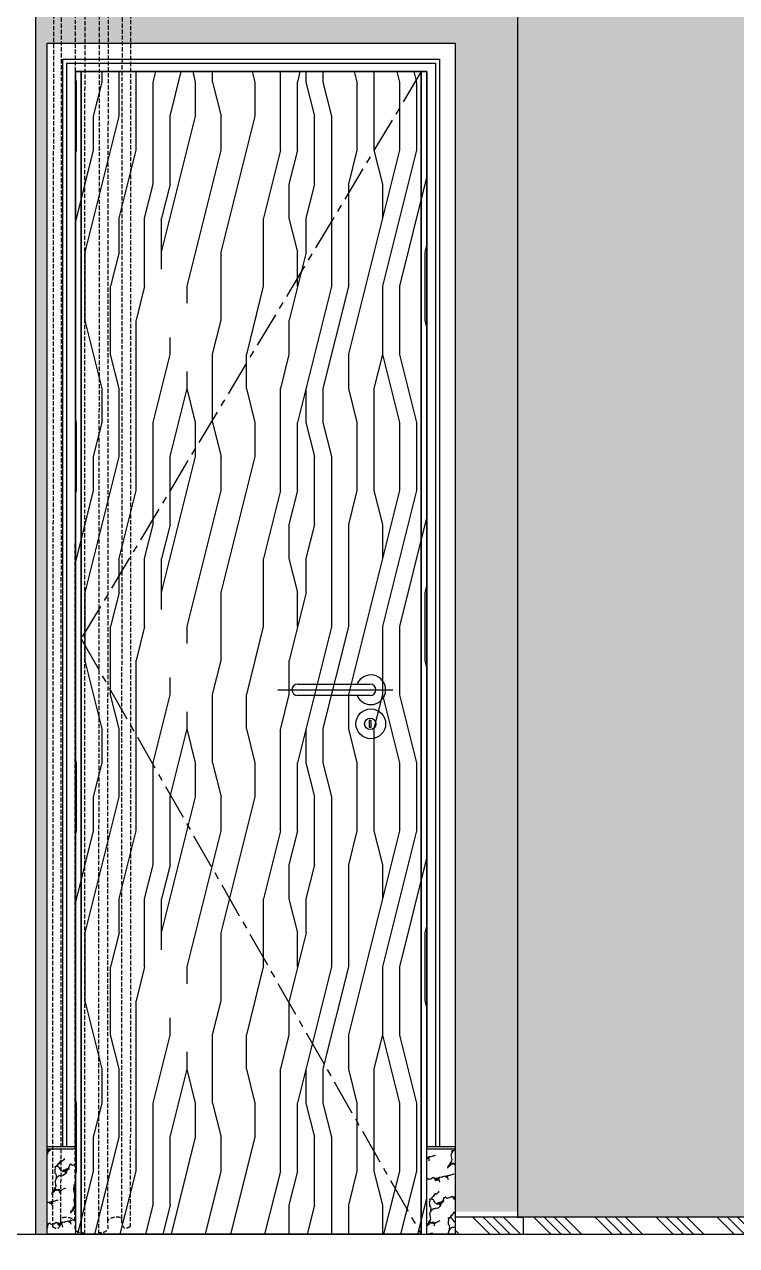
# Model space of a CAD drawing. Header units: millimetres. Extents: x -94739 to 67223, y -48947 to 34737.
# Drawn here: x -40483 to -39226, y -47128 to -44975 of the extents above; entities that cross this region are included whole.
import ezdxf

# ---------------------------------------------------------------- set-up
doc = ezdxf.new("R2010")
doc.units = ezdxf.units.MM
doc.set_wipeout_variables(frame=1)
doc.linetypes.add('CENTER', pattern=[2, 1.25, -0.25, 0.25, -0.25])
doc.linetypes.add('DASH', pattern=[0.35, 0.25, -0.1])
doc.layers.add('DT-通用', color=200, linetype='Continuous')
doc.layers.add('EL-FURN', color=1, linetype='Continuous')

# ---------------------------------------------------------------- blocks, each defined once
blk = doc.blocks.new('*U279')
h = blk.add_hatch()
h.set_pattern_fill('ANSI34', color=250, scale=4, angle=180)
h.set_pattern_definition([(225, (9327.77, 34955.12), (53.88154, -53.88154), []), (225, (9309.81, 34955.12), (53.88154, -53.88154), []), (225, (9291.85, 34955.12), (53.88154, -53.88154), []), (225, (9273.89, 34955.12), (53.88154, -53.88154), [])])
h.paths.add_polyline_path([(0, 30), (1855, 30), (1855, 0), (0, 0)])
at = {"color": 136}
blk.add_line((0, 30), (1855, 30), dxfattribs=at)
at = {"layer": 'DT-通用', "color": 250, "ltscale": 10}
blk.add_lwpolyline([(0, 30), (1855, 30), (1855, 0), (0, 0)], close=True, dxfattribs=at)
blk = doc.blocks.new('A$C234C166C')
at = {"color": 251, "linetype": 'CENTER', "ltscale": 0.5}
blk.add_line((-164.2, 0), (38.8, 0), dxfattribs=at)
at = {"color": 8, "ltscale": 200}
for points in [[(-129, 10), (-1, 10)], [(-1, -10), (-129, -10)]]:
    blk.add_lwpolyline(points, dxfattribs=at)
for centre, radius, start, end in [((0, 0), 26.2, 202.4004, 157.5996), ((-129, 0), 10, 90, 270), ((-1, 0), 10, 270, 90)]:
    blk.add_arc(centre, radius, start, end, dxfattribs=at)
blk = doc.blocks.new('海龙_09029562')
at = {"color": 250}
blk.add_wipeout([(360, 1050), (-360, 1050), (-360, -1050), (360, -1050)], dxfattribs=at)
at = {"ltscale": 15}
h = blk.add_hatch(dxfattribs=at)
h.set_pattern_fill('FB木纹中SC300', color=250, scale=150, angle=90, pattern_type=2)
h.set_pattern_definition([(90, (29463.9, -7696.9), (-600, 4e-14), [120, -180, 60, -240]), (90, (29448.9, -7276.9), (-600, 4e-14), [120, -480]), (90, (29418.9, -7336.9), (-600, 4e-14), [60, -540]), (90, (29403.9, -7666.9), (-600, 4e-14), [30, -420, 30, -120]), (90, (29373.9, -7456.9), (-600, 4e-14), [120, -180, 30, -270]), (90, (29358.9, -7606.9), (-600, 4e-14), [90, -510]), (90, (29343.9, -7456.9), (-600, 4e-14), [180, -420]), (90, (29328.9, -7636.9), (-600, 4e-14), [120, -480]), (90, (29313.9, -7396.9), (-600, 4e-14), [300, -300]), (90, (29283.9, -7576.9), (-600, 4e-14), [60, -180, 120, -240]), (90, (29268.9, -7156.9), (-600, 4e-14), [120, -480]), (90, (29253.9, -7276.9), (-600, 4e-14), [60, -540]), (90, (29238.9, -7396.9), (-600, 4e-14), [60, -540]), (90, (29223.9, -7696.9), (-600, 4e-14), [120, -480]), (90, (29208.9, -7396.9), (-600, 4e-14), [120, -480]), (90, (29178.9, -7396.9), (-600, 4e-14), [120, -120, 120, -240]), (90, (29148.9, -7516.9), (-600, 4e-14), [60, -300, 120, -120]), (90, (29133.9, -7396.9), (-600, 4e-14), [180, -420]), (90, (29103.9, -7396.9), (-600, 4e-14), [120, -480]), (90, (29088.9, -7636.9), (-600, 4e-14), [180, -240, 60, -120]), (90, (29058.9, -7636.9), (-600, 4e-14), [300, -300]), (90, (29043.9, -7276.9), (-600, 4e-14), [60, -540]), (90, (29028.9, -7456.9), (-600, 4e-14), [120, -480]), (90, (29013.9, -7576.9), (-600, 4e-14), [60, -240, 60, -240]), (90, (28998.9, -7636.9), (-600, 4e-14), [60, -180, 120, -240]), (90, (28983.9, -7516.9), (-600, 4e-14), [60, -300, 60, -180]), (90, (28968.9, -7396.9), (-600, 4e-14), [180, -420]), (90, (28938.9, -7636.9), (-600, 4e-14), [120, -480]), (90, (28923.9, -7336.9), (-600, 4e-14), [60, -540]), (90, (28908.9, -7216.9), (-600, 4e-14), [60, -540]), (104.03624, (29418.92, -7276.88), (2e-08, 600), [61.8, -2412.063]), (104.03624, (29283.92, -7216.88), (2e-08, 600), [61.8, -2412.063]), (104.03624, (28923.92, -7276.88), (2e-08, 600), [61.8, -2412.063]), (104.03624, (29148.92, -7456.88), (2e-08, 600), [61.8, -2412.063]), (104.03624, (29058.92, -7336.88), (2e-08, 600), [61.8, -2412.063]), (104.03624, (29103.92, -7276.88), (2e-08, 600), [61.8, -2412.063]), (104.03624, (28998.92, -7576.88), (2e-08, 600), [61.8, -2412.063]), (104.03624, (29028.92, -7336.88), (2e-08, 600), [61.8, -2412.063]), (104.03624, (29253.92, -7216.88), (2e-08, 600), [123.6, -2350.263]), (104.03624, (29208.92, -7276.88), (2e-08, 600), [123.6, -2350.263]), (104.03624, (29178.92, -7276.88), (2e-08, 600), [123.6, -2350.263]), (255.96376, (29373.92, -7456.88), (2e-08, -600), [61.8, -123.6, 61.8, -2226.6633]), (255.96376, (29283.92, -7576.88), (2e-08, -600), [61.8, -2412.063]), (255.96376, (29013.92, -7576.88), (2e-08, -600), [123.6, -2350.263]), (284.03624, (29448.92, -7276.88), (-2e-08, -600), [61.8, -2412.063]), (75.96376, (29448.92, -7156.88), (-2e-08, 600), [61.8, -2412.063]), (75.96376, (29238.92, -7336.88), (-2e-08, 600), [61.8, -2412.063]), (75.96376, (29133.92, -7216.88), (-2e-08, 600), [61.8, -2412.063]), (75.96376, (29088.92, -7456.88), (-2e-08, 600), [61.8, -2412.063]), (75.96376, (29013.92, -7516.88), (-2e-08, 600), [61.8, -2412.063]), (75.96376, (28983.92, -7456.88), (-2e-08, 600), [61.8, -2412.063]), (75.96376, (29088.92, -7456.88), (-2e-08, 600), [61.8, -2412.063]), (75.96376, (28998.92, -7276.88), (-2e-08, 600), [247.2, -2226.663]), (75.96376, (29403.92, -7636.88), (-2e-08, 600), [247.2, -2226.663]), (75.96376, (29358.92, -7576.88), (-2e-08, 600), [247.2, -2226.663]), (75.96376, (29328.92, -7516.88), (-2e-08, 600), [61.8, -123.6, 123.6, -2164.8633]), (75.96376, (29283.92, -7516.88), (-2e-08, 600), [123.6, -123.6, 123.6, -2103.0633]), (75.96376, (29223.92, -7576.88), (-2e-08, 600), [247.2, -2226.663]), (75.96376, (29178.92, -7636.88), (-2e-08, 600), [247.2, -2226.663]), (75.96376, (29148.92, -7636.88), (-2e-08, 600), [247.2, -2226.663]), (75.96376, (28968.92, -7216.88), (-2e-08, 600), [61.8, -2412.063]), (75.96377, (28908.92, -7156.88), (-0.0001, 600), [123.6, -2350.263]), (75.96377, (28938.92, -7516.88), (-0.0001, 600), [123.6, -2350.263]), (75.96376, (29463.92, -7576.88), (-1e-05, 600), [247.2, -2226.663]), (75.96376, (29043.92, -7216.88), (-1e-05, 600), [185.4, -2288.463]), (75.96376, (29088.92, -7156.88), (-1e-05, 600), [370.8, -2103.063])])
h.paths.add_polyline_path([(310, 1000), (-310, 1000), (-310, -1050), (310, -1050)])
h = blk.add_hatch()
h.set_pattern_fill('AA大理石深SC800', color=250, scale=100, angle=45, pattern_type=2)
h.set_pattern_definition([(222.769103, (30281.6234, -7381.2876), (-70.7106781, -70.71067807), [5.71862, -1195.1915]), (73.11364, (30275.8253, -7379.53), (37.6552573, 103.766097), [3.77923, -789.85832]), (121.629806, (30270.473, -7374.178), (-33.0554177, 33.0554176), [2.05927, -430.38843]), (151.99282, (30268.449, -7371.48), (-33.055418, 33.055418), [1.62938, -340.54125]), (66.83559, (30265.751, -7369.456), (37.6552605, 103.766096), [3.59097, -750.51218]), (62.30962, (30265.458, -7368.49), (37.65526, 103.766096), [1.49634, -312.73492]), (207.69038, (30277.425, -7385.171), (-103.766093, -37.6552655), [2.99268, -311.23858]), (170.49084, (30274.775, -7386.561), (-33.05542, 33.05541), [2.46062, -169.78307]), (207.69038, (30272.349, -7386.155), (-103.766093, -37.6552655), [1.49634, -312.73492]), (181.92552, (30271.024, -7386.85), (-33.055418, 33.055413), [3.2595, -133.63931]), (48.344234, (30265.2297, -7389.811), (70.7106733, 70.7106827), [3.81602, -797.54864]), (55.591406, (30263.861, -7391.809), (108.3659388, 174.476774), [2.42222, -506.24396]), (45, (30262.85, -7392.82), (37.65526, 103.766096), [1.42857, -98.57142]), (148.370194, (30275.825, -7379.53), (-33.055422, 33.0554103), [2.05927, -430.38843]), (135, (30274.07, -7378.45), (70.71068, 70.71068), [1.55825, -45.18917]), (135, (30272.97, -7377.35), (70.71068, 70.71068), [1.55825, -45.18917]), (123.99512, (30271.868, -7376.2465), (-33.0554182, 33.055418), [2.49455, -521.36027]), (135, (30267.01, -7370.72), (70.71068, 70.71068), [1.78085, -44.96656]), (51.665837, (30264.269, -7369.994), (70.7106763, 70.7106796), [1.91773, -400.80466]), (205.679045, (30264.269, -7369.994), (-103.7660954, -37.655261), [2.01844, -421.85405]), (92.485996, (30256.426, -7419.393), (4.5998385, 136.821513), [2.11399, -441.82378]), (51.15718, (30256.334, -7417.2807), (249.78729424, 315.8981301), [6.2264, -1301.3162]), (76.935243, (30260.239, -7412.431), (37.6552593, 103.766096), [1.68335, -351.82073]), (64.320955, (30260.62, -7410.791), (37.6552608, 103.7660955), [2.01844, -421.85405]), (53.85687, (30261.494, -7408.972), (70.710671, 70.710683), [2.89162, -300.72873]), (75.29957, (30263.2, -7406.637), (37.6552577, 103.766097), [2.20612, -461.07892]), (106.862624, (30263.76, -7404.503), (-33.055418, 33.055418), [2.01952, -210.03033]), (97.94734, (30263.1737, -7402.5706), (-28.45557494, 169.8769321), [4.74176, -991.02821]), (96.263996, (30262.518, -7397.874), (-28.4555753, 169.8769315), [2.28304, -477.15472]), (70.05488, (30262.27, -7395.605), (70.71068, 70.71068), [5.25653, -105.13061]), (92.485996, (30264.062, -7390.664), (4.5998385, 136.821513), [2.11399, -441.82378]), (76.935243, (30263.97, -7388.552), (37.6552593, 103.766096), [1.68335, -351.82073]), (101.64702, (30264.351, -7386.912), (-28.4555747, 169.8769312), [3.46449, -724.07883]), (135, (30263.65, -7383.52), (70.71068, 70.71068), [2.22607, -44.52135]), (92.485996, (30262.077, -7381.945), (4.5998385, 136.821513), [4.22798, -439.70979]), (92.485996, (30261.894, -7377.721), (4.5998385, 136.821513), [2.11399, -441.82378]), (64.320955, (30261.802, -7375.609), (37.6552608, 103.7660955), [2.01844, -421.85405]), (101.237823, (30262.677, -7373.7896), (-28.4555819, 169.8769298), [4.28424, -895.40584]), (70.05488, (30262.124, -7409.6), (70.71068, 70.71068), [2.10261, -108.28453]), (125.655693, (30263.8334, -7411.985), (-33.0554175, 33.055418), [2.9328, -612.95622]), (205.679045, (30265.652, -7411.11), (-103.7660954, -37.655261), [2.01844, -421.85405]), (193.064756, (30267.292, -7410.73), (-103.7660963, -37.655259), [1.68335, -351.82073]), (160.424913, (30269.382, -7411.473), (-235.9877677, 94.566408), [2.2183, -463.62611]), (148.370194, (30271.136, -7412.553), (-33.055422, 33.0554103), [2.05927, -430.38843]), (189.96143, (30272.281, -7412.352), (-136.821513, -4.599844), [1.16319, -243.10692]), (218.334163, (30273.786, -7411.162), (-70.710679, -70.7106773), [1.91773, -400.80466]), (203.418473, (30279.8945, -7408.5164), (-589.54115953, -258.98697603), [6.65718, -1391.3499]), (123.99512, (30270.982, -7417.114), (-33.0554182, 33.055418), [2.49455, -521.36027]), (49.45505, (30269.588, -7415.0454), (70.7106735, 70.710682), [2.8658, -598.95254]), (199.94512, (30271.45, -7412.868), (-70.71068, -70.71068), [1.0513, -109.33583]), (177.514004, (30270.462, -7413.226), (-136.8215132, -4.5998422), [2.11399, -441.82378]), (135, (30268.35, -7413.13), (70.71068, 70.71068), [1.33564, -45.41178]), (187.077, (30267.406, -7412.19), (-136.821513, -4.599849), [1.81098, -378.49551]), (170.49084, (30265.61, -7412.413), (-33.05542, 33.05541), [1.64042, -170.60328]), (144.344307, (30263.991, -7412.142), (-33.0554202, 33.0554143), [2.9328, -612.95622]), (135, (30263.5, -7412.32), (70.71068, 70.71068), [2.67128, -44.07613]), (181.92552, (30263.497, -7412.32), (-33.055418, 33.055413), [2.6076, -134.29121]), (115.37753, (30261.498, -7413.69), (-33.055418, 33.055418), [1.41799, -296.35972]), (220.54495, (30261.498, -7413.6904), (-70.7106784, -70.7106778), [5.7316, -596.08674]), (193.064756, (30329.484, -7361.131), (-103.7660963, -37.655259), [3.3667, -350.13738]), (80.03857, (30324.97, -7364.7), (4.599843, 136.821513), [1.16319, -243.10692]), (51.665837, (30326.654, -7363.016), (70.7106763, 70.7106796), [1.91773, -400.80466]), (207.69038, (30326.431, -7364.813), (-103.766093, -37.6552655), [1.49634, -312.73492]), (109.575086, (30327.918, -7368.993), (-94.5664112, 235.9877667), [4.43661, -461.4078]), (45, (30324.97, -7364.7), (37.65526, 103.766096), [2.38095, -97.61904]), (163.137375, (30330.45, -7361.424), (-33.055419, 33.055413), [1.00976, -211.04009]), (202.435521, (30334.7397, -7359.6526), (-103.7660937, -37.6552652), [4.64099, -969.96691]), (181.92552, (30336.043, -7359.61), (-33.055418, 33.055413), [1.3038, -135.59501]), (199.94512, (30337.525, -7359.07), (-70.71068, -70.71068), [1.57696, -108.81018]), (94.447646, (30327.957, -7362.972), (-28.455575, 169.876932), [1.46488, -306.15994]), (96.263996, (30278.323, -7358.458), (-28.4555753, 169.8769315), [2.28304, -477.15472]), (181.92552, (30278.323, -7358.458), (-33.055418, 33.055413), [1.3038, -135.59501]), (221.655765, (30277.0204, -7358.502), (-70.7106787, -70.7106779), [3.81602, -797.54864]), (151.99282, (30274.169, -7361.038), (-33.055418, 33.055418), [1.62938, -340.54125]), (64.320955, (30271.856, -7362.092), (37.6552608, 103.7660955), [2.01844, -421.85405]), (204.49524, (30274.169, -7361.038), (-103.7660962, -37.6552588), [2.542, -531.27925]), (225, (30275.18, -7360.03), (-103.766096, -37.65526), [1.42857, -98.57142]), (67.246521, (30270.3736, -7362.63), (37.6552604, 103.7660956), [4.1159, -860.22243]), (51.665837, (30269.184, -7364.134), (70.7106763, 70.7106796), [1.91773, -400.80466]), (97.121556, (30312.801, -7373.406), (-28.4555752, 169.876932), [3.10228, -648.37594]), (123.99512, (30312.4165, -7370.328), (-33.0554182, 33.055418), [2.49455, -521.36027]), (207.69038, (30311.022, -7368.26), (-103.766093, -37.6552655), [1.49634, -312.73492]), (209.332014, (30309.697, -7368.955), (-174.4767742, -108.3659381), [2.47284, -516.82273]), (149.97034, (30307.541, -7370.166), (-33.0554206, 33.0554132), [1.84342, -385.27486]), (154.62247, (30305.945, -7369.244), (-33.0554195, 33.0554146), [1.41799, -296.35972]), (135, (30304.66, -7368.64), (70.71068, 70.71068), [1.78085, -44.96656]), (70.05488, (30304.98, -7368.95), (70.71068, 70.71068), [2.10261, -108.28453]), (211.84404, (30307.471, -7367.403), (-103.766093, -37.655264), [2.93415, -202.4565]), (45, (30306.46, -7368.413), (37.65526, 103.766096), [1.42857, -98.57142]), (60.667986, (30305.25, -7370.569), (108.3659355, 174.4767757), [2.47284, -516.82273]), (225, (30306.933, -7368.885), (-103.766096, -37.65526), [2.38095, -97.61904]), (225, (30308.28, -7367.54), (-103.766096, -37.65526), [1.90476, -98.09523]), (106.862624, (30308.573, -7368.505), (-33.055418, 33.055418), [1.00976, -211.04009]), (207.69038, (30309.898, -7367.809), (-103.766093, -37.6552655), [1.49634, -312.73492]), (218.334163, (30311.402, -7366.62), (-70.710679, -70.7106773), [1.91773, -400.80466]), (216.143127, (30312.57, -7365.767), (-70.710679, -70.710678), [1.44581, -302.17454]), (58.15596, (30284.405, -7375.988), (37.65526, 103.766096), [1.9561, -203.43455]), (191.7967, (30284.405, -7375.988), (-240.5876106, -42.2550996), [2.84553, -594.71679]), (163.137375, (30281.62, -7376.57), (-33.055419, 33.055413), [2.01952, -210.03033]), (135, (30280.95, -7377.24), (70.71068, 70.71068), [1.78085, -44.96656]), (158.162745, (30280.946, -7377.243), (-33.05542, 33.055412), [1.21062, -253.01965]), (120.873987, (30281.8246, -7380.142), (-226.7880816, 368.2094383), [3.90232, -815.58401]), (135, (30281.82, -7380.14), (70.71068, 70.71068), [2.67128, -44.07613]), (151.99282, (30279.936, -7378.253), (-33.055418, 33.055418), [1.62938, -340.54125]), (135, (30282.27, -7381.27), (70.71068, 70.71068), [5.34256, -41.40485]), (140.313609, (30282.275, -7381.2657), (-33.0554193, 33.0554161), [5.14205, -1074.6889]), (128.576283, (30280.972, -7381.3095), (-33.05541795, 33.0554183), [4.25625, -889.55636]), (135, (30280.97, -7381.31), (70.71068, 70.71068), [1.33564, -45.41178]), (121.629806, (30280.027, -7380.365), (-33.0554177, 33.0554176), [2.05927, -430.38843]), (148.370194, (30278.947, -7378.612), (-33.055422, 33.0554103), [2.05927, -430.38843]), (135, (30279.87, -7380.21), (70.71068, 70.71068), [3.78431, -42.9631]), (178.55335, (30324.206, -7363.261), (-136.821514, -4.599841), [2.76441, -577.76209]), (214.408593, (30326.204, -7361.892), (-174.4767715, -108.3659423), [2.42222, -506.24396]), (51.665837, (30323.983, -7365.058), (70.7106763, 70.7106796), [1.91773, -400.80466]), (111.837255, (30323.983, -7365.058), (-33.055418, 33.055418), [1.21062, -253.01965]), (193.064756, (30322.273, -7362.675), (-103.7660963, -37.655259), [5.05006, -348.45403]), (209.332014, (30317.354, -7363.8165), (-174.4767742, -108.3659381), [2.47284, -516.82273]), (167.690182, (30315.198, -7365.028), (-169.8769315, 28.4555767), [2.64503, -552.81165]), (205.679045, (30312.614, -7364.464), (-103.7660954, -37.655261), [2.01844, -421.85405]), (214.408593, (30310.7945, -7365.339), (-174.4767715, -108.3659423), [2.42222, -506.24396]), (178.55335, (30308.796, -7366.707), (-136.821514, -4.599841), [2.76441, -577.76209]), (175.552353, (30306.033, -7366.638), (-169.876932, 28.455572), [2.92976, -304.69506]), (147.074477, (30303.112, -7366.41), (-33.05542, 33.0554137), [2.27643, -475.77391]), (214.408593, (30301.201, -7365.173), (-174.4767715, -108.3659423), [4.84444, -503.82174]), (184.920946, (30297.204, -7367.9106), (-136.8215138, -4.5998429), [3.11172, -650.34908]), (199.94512, (30294.104, -7368.177), (-70.71068, -70.71068), [1.57696, -108.81018]), (135, (30292.62, -7368.72), (70.71068, 70.71068), [4.22953, -42.51789]), (45, (30288.284, -7367.07), (37.65526, 103.766096), [1.90476, -98.09523]), (59.956098, (30286.5565, -7370.058), (108.3659375, 174.4767747), [3.45021, -721.09456]), (76.935243, (30286.176, -7371.698), (37.6552593, 103.766096), [1.68335, -351.82073]), (106.862624, (30286.762, -7373.63), (-33.055418, 33.055418), [2.01952, -210.03033]), (62.30962, (30286.066, -7374.956), (37.65526, 103.766096), [1.49634, -312.73492]), (163.137375, (30286.066, -7374.956), (-33.055419, 33.055413), [1.00976, -211.04009]), (49.45505, (30281.374, -7379.018), (70.7106735, 70.710682), [5.7316, -596.08674]), (96.263996, (30281.623, -7381.288), (-28.4555753, 169.8769315), [2.28304, -477.15472]), (45, (30284.65, -7373.54), (37.65526, 103.766096), [2.38095, -97.61904]), (211.84404, (30284.65, -7373.54), (-103.766093, -37.655264), [1.9561, -203.43455]), (216.143127, (30282.988, -7374.571), (-70.710679, -70.710678), [2.89162, -300.72873]), (187.077, (30280.653, -7376.277), (-136.821513, -4.599849), [1.81098, -378.49551]), (163.137375, (30278.856, -7376.5), (-33.055419, 33.055413), [2.01952, -210.03033]), (135, (30269.39, -7372.42), (70.71068, 70.71068), [1.33564, -45.41178]), (216.143127, (30268.331, -7365.302), (-70.710679, -70.710678), [1.44581, -302.17454]), (199.94512, (30269.814, -7364.764), (-70.71068, -70.71068), [1.57696, -108.81018]), (170.49084, (30269.814, -7364.764), (-33.05542, 33.05541), [1.64042, -170.60328]), (45, (30266.85, -7365.84), (37.65526, 103.766096), [1.90476, -98.09523]), (62.30962, (30266.154, -7367.165), (37.65526, 103.766096), [1.49634, -312.73492])])
h.paths.add_polyline_path([(-360, -900), (-310, -900), (-310, -1050), (-360, -1050)])
h = blk.add_hatch()
h.set_pattern_fill('AA大理石深SC800', color=250, scale=100, angle=45, pattern_type=2)
h.set_pattern_definition([(222.769103, (29611.6233, -7381.2876), (-70.7106781, -70.71067807), [5.71862, -1195.1915]), (73.11364, (29605.825, -7379.53), (37.6552573, 103.766097), [3.77923, -789.85832]), (121.629806, (29600.473, -7374.178), (-33.0554177, 33.0554176), [2.05927, -430.38843]), (151.99282, (29598.449, -7371.48), (-33.055418, 33.055418), [1.62938, -340.54125]), (66.83559, (29595.751, -7369.456), (37.6552605, 103.766096), [3.59097, -750.51218]), (62.30962, (29595.458, -7368.49), (37.65526, 103.766096), [1.49634, -312.73492]), (207.69038, (29607.425, -7385.171), (-103.766093, -37.6552655), [2.99268, -311.23858]), (170.49084, (29604.775, -7386.561), (-33.05542, 33.05541), [2.46062, -169.78307]), (207.69038, (29602.349, -7386.155), (-103.766093, -37.6552655), [1.49634, -312.73492]), (181.92552, (29601.024, -7386.85), (-33.055418, 33.055413), [3.2595, -133.63931]), (48.344234, (29595.2296, -7389.811), (70.7106733, 70.7106827), [3.81602, -797.54864]), (55.591406, (29593.861, -7391.809), (108.3659388, 174.476774), [2.42222, -506.24396]), (45, (29592.85, -7392.82), (37.65526, 103.766096), [1.42857, -98.57142]), (148.370194, (29605.825, -7379.53), (-33.055422, 33.0554103), [2.05927, -430.38843]), (135, (29604.07, -7378.45), (70.71068, 70.71068), [1.55825, -45.18917]), (135, (29602.97, -7377.35), (70.71068, 70.71068), [1.55825, -45.18917]), (123.99512, (29601.868, -7376.2465), (-33.0554182, 33.055418), [2.49455, -521.36027]), (135, (29597.01, -7370.72), (70.71068, 70.71068), [1.78085, -44.96656]), (51.665837, (29594.269, -7369.994), (70.7106763, 70.7106796), [1.91773, -400.80466]), (205.679045, (29594.269, -7369.994), (-103.7660954, -37.655261), [2.01844, -421.85405]), (92.485996, (29586.426, -7419.393), (4.5998385, 136.821513), [2.11399, -441.82378]), (51.15718, (29586.3338, -7417.2807), (249.78729424, 315.8981301), [6.2264, -1301.3162]), (76.935243, (29590.239, -7412.431), (37.6552593, 103.766096), [1.68335, -351.82073]), (64.320955, (29590.619, -7410.791), (37.6552608, 103.7660955), [2.01844, -421.85405]), (53.85687, (29591.494, -7408.972), (70.710671, 70.710683), [2.89162, -300.72873]), (75.29957, (29593.2, -7406.637), (37.6552577, 103.766097), [2.20612, -461.07892]), (106.862624, (29593.76, -7404.503), (-33.055418, 33.055418), [2.01952, -210.03033]), (97.94734, (29593.1736, -7402.5706), (-28.45557494, 169.8769321), [4.74176, -991.02821]), (96.263996, (29592.518, -7397.874), (-28.4555753, 169.8769315), [2.28304, -477.15472]), (70.05488, (29592.27, -7395.605), (70.71068, 70.71068), [5.25653, -105.13061]), (92.485996, (29594.062, -7390.664), (4.5998385, 136.821513), [2.11399, -441.82378]), (76.935243, (29593.97, -7388.552), (37.6552593, 103.766096), [1.68335, -351.82073]), (101.64702, (29594.351, -7386.912), (-28.4555747, 169.8769312), [3.46449, -724.07883]), (135, (29593.65, -7383.52), (70.71068, 70.71068), [2.22607, -44.52135]), (92.485996, (29592.077, -7381.945), (4.5998385, 136.821513), [4.22798, -439.70979]), (92.485996, (29591.894, -7377.721), (4.5998385, 136.821513), [2.11399, -441.82378]), (64.320955, (29591.802, -7375.609), (37.6552608, 103.7660955), [2.01844, -421.85405]), (101.237823, (29592.677, -7373.7896), (-28.4555819, 169.8769298), [4.28424, -895.40584]), (70.05488, (29592.124, -7409.6), (70.71068, 70.71068), [2.10261, -108.28453]), (125.655693, (29593.833, -7411.985), (-33.0554175, 33.055418), [2.9328, -612.95622]), (205.679045, (29595.652, -7411.11), (-103.7660954, -37.655261), [2.01844, -421.85405]), (193.064756, (29597.292, -7410.73), (-103.7660963, -37.655259), [1.68335, -351.82073]), (160.424913, (29599.382, -7411.473), (-235.9877677, 94.566408), [2.2183, -463.62611]), (148.370194, (29601.136, -7412.553), (-33.055422, 33.0554103), [2.05927, -430.38843]), (189.96143, (29602.281, -7412.352), (-136.821513, -4.599844), [1.16319, -243.10692]), (218.334163, (29603.786, -7411.162), (-70.710679, -70.7106773), [1.91773, -400.80466]), (203.418473, (29609.8944, -7408.5164), (-589.54115953, -258.98697603), [6.65718, -1391.3499]), (123.99512, (29600.982, -7417.114), (-33.0554182, 33.055418), [2.49455, -521.36027]), (49.45505, (29599.5876, -7415.0454), (70.7106735, 70.710682), [2.8658, -598.95254]), (199.94512, (29601.45, -7412.868), (-70.71068, -70.71068), [1.0513, -109.33583]), (177.514004, (29600.462, -7413.226), (-136.8215132, -4.5998422), [2.11399, -441.82378]), (135, (29598.35, -7413.13), (70.71068, 70.71068), [1.33564, -45.41178]), (187.077, (29597.406, -7412.19), (-136.821513, -4.599849), [1.81098, -378.49551]), (170.49084, (29595.609, -7412.413), (-33.05542, 33.05541), [1.64042, -170.60328]), (144.344307, (29593.991, -7412.142), (-33.0554202, 33.0554143), [2.9328, -612.95622]), (135, (29593.5, -7412.32), (70.71068, 70.71068), [2.67128, -44.07613]), (181.92552, (29593.497, -7412.32), (-33.055418, 33.055413), [2.6076, -134.29121]), (115.37753, (29591.498, -7413.69), (-33.055418, 33.055418), [1.41799, -296.35972]), (220.54495, (29591.498, -7413.6904), (-70.7106784, -70.7106778), [5.7316, -596.08674]), (193.064756, (29659.484, -7361.131), (-103.7660963, -37.655259), [3.3667, -350.13738]), (80.03857, (29654.97, -7364.7), (4.599843, 136.821513), [1.16319, -243.10692]), (51.665837, (29656.654, -7363.016), (70.7106763, 70.7106796), [1.91773, -400.80466]), (207.69038, (29656.431, -7364.813), (-103.766093, -37.6552655), [1.49634, -312.73492]), (109.575086, (29657.918, -7368.993), (-94.5664112, 235.9877667), [4.43661, -461.4078]), (45, (29654.97, -7364.7), (37.65526, 103.766096), [2.38095, -97.61904]), (163.137375, (29660.45, -7361.424), (-33.055419, 33.055413), [1.00976, -211.04009]), (202.435521, (29664.7396, -7359.6526), (-103.7660937, -37.6552652), [4.64099, -969.96691]), (181.92552, (29666.043, -7359.61), (-33.055418, 33.055413), [1.3038, -135.59501]), (199.94512, (29667.525, -7359.07), (-70.71068, -70.71068), [1.57696, -108.81018]), (94.447646, (29657.957, -7362.972), (-28.455575, 169.876932), [1.46488, -306.15994]), (96.263996, (29608.323, -7358.458), (-28.4555753, 169.8769315), [2.28304, -477.15472]), (181.92552, (29608.323, -7358.458), (-33.055418, 33.055413), [1.3038, -135.59501]), (221.655765, (29607.02, -7358.502), (-70.7106787, -70.7106779), [3.81602, -797.54864]), (151.99282, (29604.169, -7361.038), (-33.055418, 33.055418), [1.62938, -340.54125]), (64.320955, (29601.856, -7362.092), (37.6552608, 103.7660955), [2.01844, -421.85405]), (204.49524, (29604.169, -7361.038), (-103.7660962, -37.6552588), [2.542, -531.27925]), (225, (29605.18, -7360.03), (-103.766096, -37.65526), [1.42857, -98.57142]), (67.246521, (29600.3735, -7362.63), (37.6552604, 103.7660956), [4.1159, -860.22243]), (51.665837, (29599.184, -7364.134), (70.7106763, 70.7106796), [1.91773, -400.80466]), (97.121556, (29642.801, -7373.406), (-28.4555752, 169.876932), [3.10228, -648.37594]), (123.99512, (29642.416, -7370.328), (-33.0554182, 33.055418), [2.49455, -521.36027]), (207.69038, (29641.022, -7368.26), (-103.766093, -37.6552655), [1.49634, -312.73492]), (209.332014, (29639.697, -7368.955), (-174.4767742, -108.3659381), [2.47284, -516.82273]), (149.97034, (29637.541, -7370.166), (-33.0554206, 33.055413), [1.84342, -385.27486]), (154.62247, (29635.945, -7369.244), (-33.0554195, 33.0554146), [1.41799, -296.35972]), (135, (29634.66, -7368.64), (70.71068, 70.71068), [1.78085, -44.96656]), (70.05488, (29634.98, -7368.95), (70.71068, 70.71068), [2.10261, -108.28453]), (211.84404, (29637.47, -7367.403), (-103.766093, -37.655264), [2.93415, -202.4565]), (45, (29636.46, -7368.413), (37.65526, 103.766096), [1.42857, -98.57142]), (60.667986, (29635.2495, -7370.569), (108.3659355, 174.4767757), [2.47284, -516.82273]), (225, (29636.933, -7368.885), (-103.766096, -37.65526), [2.38095, -97.61904]), (225, (29638.28, -7367.54), (-103.766096, -37.65526), [1.90476, -98.09523]), (106.862624, (29638.573, -7368.505), (-33.055418, 33.055418), [1.00976, -211.04009]), (207.69038, (29639.898, -7367.809), (-103.766093, -37.6552655), [1.49634, -312.73492]), (218.334163, (29641.402, -7366.62), (-70.710679, -70.7106773), [1.91773, -400.80466]), (216.143127, (29642.57, -7365.767), (-70.710679, -70.710678), [1.44581, -302.17454]), (58.15596, (29614.405, -7375.988), (37.65526, 103.766096), [1.9561, -203.43455]), (191.7967, (29614.405, -7375.988), (-240.5876106, -42.2550996), [2.84553, -594.71679]), (163.137375, (29611.62, -7376.57), (-33.055419, 33.055413), [2.01952, -210.03033]), (135, (29610.95, -7377.24), (70.71068, 70.71068), [1.78085, -44.96656]), (158.162745, (29610.946, -7377.243), (-33.05542, 33.055412), [1.21062, -253.01965]), (120.873987, (29611.8245, -7380.142), (-226.7880816, 368.2094383), [3.90232, -815.58401]), (135, (29611.82, -7380.14), (70.71068, 70.71068), [2.67128, -44.07613]), (151.99282, (29609.936, -7378.253), (-33.055418, 33.055418), [1.62938, -340.54125]), (135, (29612.27, -7381.27), (70.71068, 70.71068), [5.34256, -41.40485]), (140.313609, (29612.275, -7381.2657), (-33.0554193, 33.0554161), [5.14205, -1074.6889]), (128.576283, (29610.972, -7381.3095), (-33.05541795, 33.0554183), [4.25625, -889.55636]), (135, (29610.97, -7381.31), (70.71068, 70.71068), [1.33564, -45.41178]), (121.629806, (29610.027, -7380.365), (-33.0554177, 33.0554176), [2.05927, -430.38843]), (148.370194, (29608.947, -7378.612), (-33.055422, 33.0554103), [2.05927, -430.38843]), (135, (29609.87, -7380.21), (70.71068, 70.71068), [3.78431, -42.9631]), (178.55335, (29654.2056, -7363.261), (-136.821514, -4.599841), [2.76441, -577.76209]), (214.408593, (29656.204, -7361.892), (-174.4767715, -108.3659423), [2.42222, -506.24396]), (51.665837, (29653.982, -7365.058), (70.7106763, 70.7106796), [1.91773, -400.80466]), (111.837255, (29653.982, -7365.058), (-33.055418, 33.055418), [1.21062, -253.01965]), (193.064756, (29652.273, -7362.675), (-103.7660963, -37.655259), [5.05006, -348.45403]), (209.332014, (29647.354, -7363.8165), (-174.4767742, -108.3659381), [2.47284, -516.82273]), (167.690182, (29645.198, -7365.028), (-169.8769315, 28.4555767), [2.64503, -552.81165]), (205.679045, (29642.614, -7364.464), (-103.7660954, -37.655261), [2.01844, -421.85405]), (214.408593, (29640.794, -7365.339), (-174.4767715, -108.3659423), [2.42222, -506.24396]), (178.55335, (29638.796, -7366.707), (-136.821514, -4.599841), [2.76441, -577.76209]), (175.552353, (29636.032, -7366.638), (-169.876932, 28.455572), [2.92976, -304.69506]), (147.074477, (29633.112, -7366.41), (-33.05542, 33.0554137), [2.27643, -475.77391]), (214.408593, (29631.201, -7365.173), (-174.4767715, -108.3659423), [4.84444, -503.82174]), (184.920946, (29627.204, -7367.9106), (-136.8215138, -4.5998429), [3.11172, -650.34908]), (199.94512, (29624.104, -7368.177), (-70.71068, -70.71068), [1.57696, -108.81018]), (135, (29622.62, -7368.72), (70.71068, 70.71068), [4.22953, -42.51789]), (45, (29618.284, -7367.07), (37.65526, 103.766096), [1.90476, -98.09523]), (59.956098, (29616.5564, -7370.058), (108.3659375, 174.4767747), [3.45021, -721.09456]), (76.935243, (29616.176, -7371.698), (37.6552593, 103.766096), [1.68335, -351.82073]), (106.862624, (29616.762, -7373.63), (-33.055418, 33.055418), [2.01952, -210.03033]), (62.30962, (29616.066, -7374.956), (37.65526, 103.766096), [1.49634, -312.73492]), (163.137375, (29616.066, -7374.956), (-33.055419, 33.055413), [1.00976, -211.04009]), (49.45505, (29611.374, -7379.018), (70.7106735, 70.710682), [5.7316, -596.08674]), (96.263996, (29611.623, -7381.288), (-28.4555753, 169.8769315), [2.28304, -477.15472]), (45, (29614.65, -7373.54), (37.65526, 103.766096), [2.38095, -97.61904]), (211.84404, (29614.65, -7373.54), (-103.766093, -37.655264), [1.9561, -203.43455]), (216.143127, (29612.988, -7374.571), (-70.710679, -70.710678), [2.89162, -300.72873]), (187.077, (29610.653, -7376.277), (-136.821513, -4.599849), [1.81098, -378.49551]), (163.137375, (29608.856, -7376.5), (-33.055419, 33.055413), [2.01952, -210.03033]), (135, (29599.39, -7372.42), (70.71068, 70.71068), [1.33564, -45.41178]), (216.143127, (29598.331, -7365.302), (-70.710679, -70.710678), [1.44581, -302.17454]), (199.94512, (29599.814, -7364.764), (-70.71068, -70.71068), [1.57696, -108.81018]), (170.49084, (29599.814, -7364.764), (-33.05542, 33.05541), [1.64042, -170.60328]), (45, (29596.85, -7365.84), (37.65526, 103.766096), [1.90476, -98.09523]), (62.30962, (29596.154, -7367.165), (37.65526, 103.766096), [1.49634, -312.73492])])
h.paths.add_polyline_path([(310, -900), (360, -900), (360, -1050), (310, -1050)])
blk.add_line((300, 1000), (300, -1050))
at = {"color": 251}
blk.add_line((-310, -1050), (310, -1050), dxfattribs=at)
at = {"color": 30}
for points in [[(-360, -895), (-360, 1050), (360, 1050), (360, -895)], [(-310, -895), (-310, 1000), (310, 1000), (310, -895)]]:
    blk.add_lwpolyline(points, dxfattribs=at)
at = {"color": 251}
for points in [[(-332, -895), (-332, 1022), (332, 1022), (332, -895)], [(-325, -895), (-325, 1015), (325, 1015), (325, -895)]]:
    blk.add_lwpolyline(points, dxfattribs=at)
at = {"color": 30}
for points in [[(310, 1000), (-310, 1000), (-310, -1050), (310, -1050)], [(300, -1050), (-300, -1050), (-300, 1000), (300, 1000)], [(-360, -895), (-310, -895), (-310, -1050), (-360, -1050)], [(310, -895), (360, -895), (360, -1050), (310, -1050)]]:
    blk.add_lwpolyline(points, close=True, dxfattribs=at)
at = {"color": 136}
for points in [[(300, 1000), (-300, 1000), (-300, -1050), (300, -1050)], [(-310, -900), (-360, -900), (-360, -895), (-310, -895)], [(360, -900), (310, -900), (310, -895), (360, -895)]]:
    blk.add_lwpolyline(points, close=True, dxfattribs=at)
at = {"color": 136, "linetype": 'CENTER', "ltscale": 50}
blk.add_lwpolyline([(300, 1000), (-300, 0), (300, -1050)], dxfattribs=at)
at = {"color": 8, "ltscale": 200}
blk.add_lwpolyline([(211.8, -144.2), (208.2, -144.2), (208.2, -155.8), (211.8, -155.8)], close=True, dxfattribs=at)
for centre, radius in [((211, -150), 26.2), ((210, -150), 10)]:
    blk.add_circle(centre, radius, dxfattribs=at)
at = {"layer": 'EL-FURN'}
blk.add_blockref('A$C234C166C', (211, -90), dxfattribs=at)
blk = doc.blocks.new('*U88')
at = {"color": 251, "linetype": 'DASH', "ltscale": 30}
for p, q in [((-2150551.3, 126908.6), (-2150554.1, 123804.6)), ((-2150538.9, 123818.6), (-2150537.2, 126906.2)), ((-2150514.2, 123814.8), (-2150512.6, 126904.6)), ((-2150496.8, 126906.9), (-2150497.7, 123794.6)), ((-2150470.5, 126906.9), (-2150473, 123794.6)), ((-2150456.5, 123814.8), (-2150454.7, 126904.6)), ((-2150431.8, 123818.6), (-2150430.1, 126906.2)), ((-2150415.9, 126908.6), (-2150416.6, 123804.6))]:
    blk.add_line(p, q, dxfattribs=at)
for points in [[(-2150554.1, 123804.6), (-2150550, 123802.8), (-2150542.5, 123798.8), (-2150538.4, 123811.1), (-2150540.8, 123824.3), (-2150505.1, 123820), (-2150520.3, 123799), (-2150503, 123792.2), (-2150498.3, 123794.2), (-2150497.7, 123794.6)], [(-2150416.6, 123804.6), (-2150420.7, 123802.8), (-2150428.1, 123798.8), (-2150432.3, 123811.1), (-2150429.9, 123824.3), (-2150465.6, 123820), (-2150450.3, 123799), (-2150467.6, 123792.2), (-2150472.3, 123794.2), (-2150473, 123794.6)]]:
    blk.add_open_spline(points, degree=3, knots=[51.80162, 51.80162, 51.80162, 51.80162, 59.441754, 69.830235, 72.869672, 89.999661, 102.77987, 113.66008, 115.571995, 115.571995, 115.571995, 115.571995], dxfattribs=at)

msp = doc.modelspace()

# ---------------------------------------------------------------- linework, layer by layer
at = {"color": 251, "linetype": 'CENTER', "ltscale": 0.5}
msp.add_line((-40003.5, -46147.9), (-39902, -46147.9), dxfattribs=at)
at = {"color": 3}
msp.add_lwpolyline([(-39612.7, -44027.9), (-39612.7, -47077.9), (-39602.7, -47077.9), (-39602.7, -47107.9)], dxfattribs=at)
at = {"color": 251}
msp.add_lwpolyline([(-40702.6, -47107.9), (-40462.8, -47107.9), (-40462.6, -44207.9), (-40702.5, -44207.9)], close=True, dxfattribs=at)
at = {"color": 160}
msp.add_lwpolyline([(-41882.7, -47037.9), (-41812.7, -47037.9), (-41812.7, -47127.9), (-40702.7, -47127.9), (-40702.7, -47107.9), (-35757.7, -47107.9)], dxfattribs=at)

# ---------------------------------------------------------------- block references
at = {"xscale": -1}
msp.add_blockref('*U279', (-37867.7, -47107.9), dxfattribs=at)

# ---------------------------------------------------------------- next in the draw order: block references
msp.add_blockref('海龙_09029562', (-40082.7, -46057.9))

# ---------------------------------------------------------------- next in the draw order: hatches: boundary and pattern name
h = msp.add_hatch()
h.set_pattern_fill('AR-SAND', color=250, scale=2, angle=45)
h.paths.add_polyline_path([(-39612.7, -47077.9), (-39612.7, -44027.9), (-37867.7, -44027.9), (-37867.7, -47077.9)])
h.paths.add_polyline_path([(-35937.1, -44027.9), (-37878, -44027.9), (-37878, -44807), (-35777.7, -44807.9), (-35777.7, -43977.9), (-35887.1, -43977.9), (-35887.1, -44027.9), (-35937.1, -44027.9)])
h.paths.add_polyline_path([(-40462.7, -43827.9), (-40262.7, -43827.9), (-40262.7, -44027.9), (-39612.7, -44027.9), (-39612.7, -47067.9), (-39722.7, -47067.9), (-39722.7, -45007.9), (-40442.7, -45007.9), (-40442.7, -47107.9), (-40462.8, -47107.9)])

# ---------------------------------------------------------------- next in the draw order: block references
at = {"ltscale": 5}
msp.add_blockref('*U88', (2110120.7, -170899.2), dxfattribs=at)

doc.saveas('drawing.dxf')
